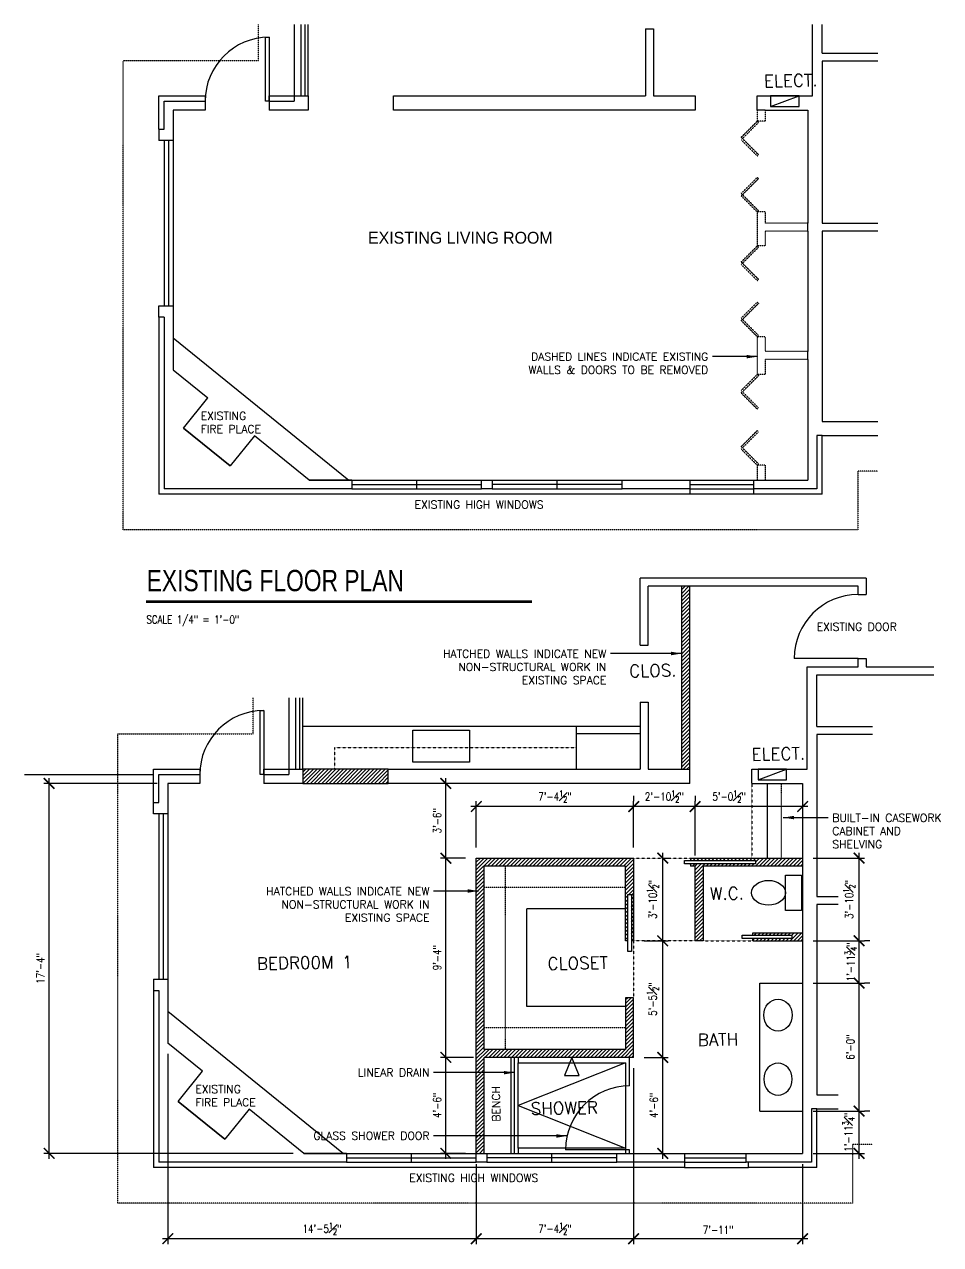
# Model space of a CAD drawing. Header units: inches. Extents: x -625442 to 34963, y -27993 to 66986.
# Drawn here: x 5668 to 6183, y -379 to 307 of the extents above; entities that cross this region are included whole.
import ezdxf
from ezdxf.enums import TextEntityAlignment as Align

# ---------------------------------------------------------------- set-up
doc = ezdxf.new("R2010")
doc.units = ezdxf.units.IN
doc.header["$LTSCALE"] = 0.5
doc.header["$MEASUREMENT"] = 0
doc.header["$PDMODE"] = 35
doc.linetypes.add('HIDDEN', pattern=[0.375, 0.25, -0.125])
doc.linetypes.add('HIDDEN2', pattern=[0.1875, 0.125, -0.0625])
for name, color, linetype in [('0-DIMS', 134, 'Continuous'), ('0-TEXT', 30, 'Continuous'), ('E-HIDDEN', 252, 'HIDDEN'), ('P-ABOVE', 201, 'HIDDEN2'), ('P-BELOW-LIGHT', 143, 'Continuous'), ('P-BELOW-MED', 145, 'Continuous'), ('P-CASEWORK', 140, 'Continuous'), ('P-DEMO', 124, 'HIDDEN'), ('P-DOOR', 51, 'Continuous'), ('P-EQUIPMENT', 64, 'Continuous'), ('P-FIXTURE', 63, 'Continuous'), ('P-HATCH', 214, 'Continuous'), ('P-PLUMBING', 63, 'Continuous'), ('P-WALL', 90, 'Continuous'), ('P-WINDOW', 213, 'Continuous')]:
    doc.layers.add(name, color=color, linetype=linetype)
doc.styles.add('1-4T', font='Zap601Rm.ttf', dxfattribs={"width": 0.8, "height": 12})
doc.styles.add('PGAL-DIM', font='archstyl.shx')
doc.styles.add('ROMANS', font='ROMANS.SHX', dxfattribs={"height": 0.2})
doc.styles.add('sapa dimtext', font='romans.shx', dxfattribs={"width": 0.8})
doc.styles.add('sapa notes', font='romans.shx', dxfattribs={"width": 0.8})
doc.styles.add('TEXT', font='romans.shx')
doc.dimstyles.new('1-4', dxfattribs={"dimscale": 48, "dimtxt": 0.09375, "dimasz": 0.125, "dimexe": 0.0625, "dimexo": 0.125, "dimgap": 0.046875, "dimtad": 1, "dimdec": 4, "dimrnd": 0.0625, "dimzin": 3, "dimdsep": 46, "dimlunit": 4, "dimtxsty": 'sapa dimtext', "dimblk": 'ARCHTICK', "dimcen": 0, "dimdle": 0.0625, "dimclrd": 256, "dimclre": 9, "dimclrt": 256, "dimadec": 3, "dimazin": 2, "dimtfac": 0.75, "dimtdec": 4, "dimtmove": 2, "dimatfit": 2, "dimldrblk": 'arrow', "dimfxl": 1, "dimfrac": 1, "dimtolj": 1, "dimtzin": 0, "dimlwd": -1, "dimlwe": -1, "dimarcsym": 0})
doc.dimstyles.new('LEADER48', dxfattribs={"dimscale": 48, "dimtxt": 0.09375, "dimasz": 0.125, "dimexe": 0.09375, "dimexo": 0.125, "dimgap": 0.039062, "dimtad": 1, "dimdec": 4, "dimzin": 3, "dimdsep": 46, "dimlunit": 4, "dimtxsty": 'PGAL-DIM', "dimcen": 0.09375, "dimadec": 0, "dimazin": 0, "dimtfac": 1, "dimtdec": 5, "dimtix": 1, "dimtofl": 0, "dimtmove": 2, "dimatfit": 3, "dimfxl": 1, "dimtolj": 1, "dimtzin": 3, "dimarcsym": 0})

# ---------------------------------------------------------------- blocks, each defined once
blk = doc.blocks.new('_ARCHTICK')
at = {"color": 0, "linetype": 'ByBlock', "const_width": 0.15}
blk.add_lwpolyline([(-0.5, -0.5), (0.5, 0.5)], dxfattribs=at)
blk = doc.blocks.new('*D687')
at = {"layer": '0-DIMS', "color": 9, "transparency": 16777216}
for p, q in [((5748.47, -271.48), (5748.47, -378.46)), ((5921.97, -333.48), (5921.97, -378.46))]:
    blk.add_line(p, q, dxfattribs=at)
at = {"layer": '0-DIMS', "transparency": 16777216}
blk.add_line((5924.97, -375.46), (5745.47, -375.46), dxfattribs=at)
at = {"layer": 'DEFPOINTS', "color": 0, "transparency": 16777216}
for p in [(5748.47, -265.48), (5921.97, -327.48), (5748.47, -375.46)]:
    blk.add_point(p, dxfattribs=at)
at = {"layer": '0-DIMS', "transparency": 16777216, "xscale": 6, "yscale": 6, "zscale": 6, "rotation": 180}
blk.add_blockref('_ARCHTICK', (5748.47, -375.46), dxfattribs=at)
at = {"layer": '0-DIMS', "transparency": 16777216, "xscale": 6, "yscale": 6, "zscale": 6}
blk.add_blockref('_ARCHTICK', (5921.97, -375.46), dxfattribs=at)
at = {"layer": '0-DIMS', "transparency": 16777216, "insert": (5835.22, -369.83), "char_height": 4.5, "attachment_point": 5, "style": 'sapa dimtext'}
blk.add_mtext('\\A1;14\'-5{\\H0.75x;\\S1#2;}"', dxfattribs=at)
blk = doc.blocks.new('arrow')
blk.add_solid([(-1.25, 0.21), (0, 0), (-1.25, -0.21)])
blk = doc.blocks.new('*D688')
at = {"layer": '0-DIMS', "color": 9, "transparency": 16777216}
for p, q in [((6010.47, -279.48), (6010.47, -378.46)), ((5921.97, -333.48), (5921.97, -378.46))]:
    blk.add_line(p, q, dxfattribs=at)
at = {"layer": '0-DIMS', "transparency": 16777216}
blk.add_line((6013.47, -375.46), (5918.97, -375.46), dxfattribs=at)
at = {"layer": 'DEFPOINTS', "color": 0, "transparency": 16777216}
for p in [(6010.47, -273.48), (5921.97, -327.48), (5921.97, -375.46)]:
    blk.add_point(p, dxfattribs=at)
at = {"layer": '0-DIMS', "transparency": 16777216, "xscale": 6, "yscale": 6, "zscale": 6, "rotation": 180}
blk.add_blockref('_ARCHTICK', (5921.97, -375.46), dxfattribs=at)
at = {"layer": '0-DIMS', "transparency": 16777216, "xscale": 6, "yscale": 6, "zscale": 6}
blk.add_blockref('_ARCHTICK', (6010.47, -375.46), dxfattribs=at)
at = {"layer": '0-DIMS', "transparency": 16777216, "insert": (5966.22, -369.83), "char_height": 4.5, "attachment_point": 5, "style": 'sapa dimtext'}
blk.add_mtext('\\A1;7\'-4{\\H0.75x;\\S1#2;}"', dxfattribs=at)
blk = doc.blocks.new('*D689')
at = {"layer": '0-DIMS', "color": 9, "transparency": 16777216}
for p, q in [((6010.47, -279.48), (6010.47, -378.46)), ((6105.47, -333.48), (6105.47, -378.46))]:
    blk.add_line(p, q, dxfattribs=at)
at = {"layer": '0-DIMS', "transparency": 16777216}
blk.add_line((6108.47, -375.46), (6007.47, -375.46), dxfattribs=at)
at = {"layer": 'DEFPOINTS', "color": 0, "transparency": 16777216}
for p in [(6010.47, -273.48), (6105.47, -327.48), (6010.47, -375.46)]:
    blk.add_point(p, dxfattribs=at)
at = {"layer": '0-DIMS', "transparency": 16777216, "xscale": 6, "yscale": 6, "zscale": 6, "rotation": 180}
blk.add_blockref('_ARCHTICK', (6010.47, -375.46), dxfattribs=at)
at = {"layer": '0-DIMS', "transparency": 16777216, "xscale": 6, "yscale": 6, "zscale": 6}
blk.add_blockref('_ARCHTICK', (6105.47, -375.46), dxfattribs=at)
at = {"layer": '0-DIMS', "transparency": 16777216, "insert": (6057.97, -370.53), "char_height": 4.5, "attachment_point": 5, "style": 'sapa dimtext'}
blk.add_mtext('\\A1;7\'-11"', dxfattribs=at)
blk = doc.blocks.new('*D690')
at = {"layer": '0-DIMS', "transparency": 16777216}
blk.add_line((5904.86, -164.48), (5904.86, -116.48), dxfattribs=at)
at = {"layer": '0-DIMS', "color": 9, "transparency": 16777216}
for p, q in [((5915.97, -119.48), (5901.86, -119.48)), ((5915.97, -161.48), (5901.86, -161.48))]:
    blk.add_line(p, q, dxfattribs=at)
at = {"layer": 'DEFPOINTS', "color": 0, "transparency": 16777216}
for p in [(5904.86, -119.48), (5921.97, -119.48), (5921.97, -161.48)]:
    blk.add_point(p, dxfattribs=at)
at = {"layer": '0-DIMS', "transparency": 16777216, "xscale": 6, "yscale": 6, "zscale": 6}
for p, rotation in [((5904.86, -119.48), 90), ((5904.86, -161.48), 270)]:
    blk.add_blockref('_ARCHTICK', p, dxfattribs=dict(at, rotation=rotation))
at = {"layer": '0-DIMS', "transparency": 16777216, "insert": (5899.94, -140.48), "char_height": 4.5, "attachment_point": 5, "rotation": 90, "style": 'sapa dimtext'}
blk.add_mtext('\\A1;3\'-6"', dxfattribs=at)
blk = doc.blocks.new('*D691')
at = {"layer": '0-DIMS', "color": 9, "transparency": 16777216}
for p, q in [((5915.97, -161.48), (5901.86, -161.48)), ((5920.47, -273.48), (5901.86, -273.48))]:
    blk.add_line(p, q, dxfattribs=at)
at = {"layer": '0-DIMS', "transparency": 16777216}
blk.add_line((5904.86, -276.48), (5904.86, -158.48), dxfattribs=at)
at = {"layer": 'DEFPOINTS', "color": 0, "transparency": 16777216}
for p in [(5904.86, -161.48), (5921.97, -161.48), (5926.47, -273.48)]:
    blk.add_point(p, dxfattribs=at)
at = {"layer": '0-DIMS', "transparency": 16777216, "xscale": 6, "yscale": 6, "zscale": 6}
for p, rotation in [((5904.86, -161.48), 90), ((5904.86, -273.48), 270)]:
    blk.add_blockref('_ARCHTICK', p, dxfattribs=dict(at, rotation=rotation))
at = {"layer": '0-DIMS', "transparency": 16777216, "insert": (5899.94, -217.48), "char_height": 4.5, "attachment_point": 5, "rotation": 90, "style": 'sapa dimtext'}
blk.add_mtext('\\A1;9\'-4"', dxfattribs=at)
blk = doc.blocks.new('*D692')
at = {"layer": '0-DIMS', "color": 9, "transparency": 16777216}
for p, q in [((5920.47, -273.48), (5901.86, -273.48)), ((5915.97, -327.48), (5901.86, -327.48))]:
    blk.add_line(p, q, dxfattribs=at)
at = {"layer": '0-DIMS', "transparency": 16777216}
blk.add_line((5904.86, -330.48), (5904.86, -270.48), dxfattribs=at)
at = {"layer": 'DEFPOINTS', "color": 0, "transparency": 16777216}
for p in [(5904.86, -273.48), (5926.47, -273.48), (5921.97, -327.48)]:
    blk.add_point(p, dxfattribs=at)
at = {"layer": '0-DIMS', "transparency": 16777216, "xscale": 6, "yscale": 6, "zscale": 6}
for p, rotation in [((5904.86, -273.48), 90), ((5904.86, -327.48), 270)]:
    blk.add_blockref('_ARCHTICK', p, dxfattribs=dict(at, rotation=rotation))
at = {"layer": '0-DIMS', "transparency": 16777216, "insert": (5899.94, -300.48), "char_height": 4.5, "attachment_point": 5, "rotation": 90, "style": 'sapa dimtext'}
blk.add_mtext('\\A1;4\'-6"', dxfattribs=at)
blk = doc.blocks.new('*D693')
at = {"layer": '0-DIMS', "transparency": 16777216}
blk.add_line((6137.26, -330.48), (6137.26, -300.73), dxfattribs=at)
at = {"layer": '0-DIMS', "color": 9, "transparency": 16777216}
for p, q in [((6143.26, -303.73), (6140.26, -303.73)), ((6111.47, -327.48), (6140.26, -327.48))]:
    blk.add_line(p, q, dxfattribs=at)
at = {"layer": 'DEFPOINTS', "color": 0, "transparency": 16777216}
for p in [(6137.26, -303.73), (6137.26, -303.73), (6105.47, -327.48)]:
    blk.add_point(p, dxfattribs=at)
at = {"layer": '0-DIMS', "transparency": 16777216, "xscale": 6, "yscale": 6, "zscale": 6}
for p, rotation in [((6137.26, -303.73), 90), ((6137.26, -327.48), 270)]:
    blk.add_blockref('_ARCHTICK', p, dxfattribs=dict(at, rotation=rotation))
at = {"layer": '0-DIMS', "transparency": 16777216, "insert": (6131.21, -315.61), "char_height": 4.5, "attachment_point": 5, "rotation": 90, "style": 'sapa dimtext'}
blk.add_mtext('\\A1;1\'-11{\\H0.75x;\\S3#4;}"', dxfattribs=at)
blk = doc.blocks.new('*D694')
at = {"layer": '0-DIMS', "color": 9, "transparency": 16777216}
for p, q in [((6111.47, -231.73), (6140.26, -231.73)), ((6111.47, -303.73), (6140.26, -303.73))]:
    blk.add_line(p, q, dxfattribs=at)
at = {"layer": '0-DIMS', "transparency": 16777216}
blk.add_line((6137.26, -306.73), (6137.26, -228.73), dxfattribs=at)
at = {"layer": 'DEFPOINTS', "color": 0, "transparency": 16777216}
for p in [(6105.47, -231.73), (6137.26, -231.73), (6105.47, -303.73)]:
    blk.add_point(p, dxfattribs=at)
at = {"layer": '0-DIMS', "transparency": 16777216, "xscale": 6, "yscale": 6, "zscale": 6}
for p, rotation in [((6137.26, -231.73), 90), ((6137.26, -303.73), 270)]:
    blk.add_blockref('_ARCHTICK', p, dxfattribs=dict(at, rotation=rotation))
at = {"layer": '0-DIMS', "transparency": 16777216, "insert": (6132.33, -267.73), "char_height": 4.5, "attachment_point": 5, "rotation": 90, "style": 'sapa dimtext'}
blk.add_mtext('\\A1;6\'-0"', dxfattribs=at)
blk = doc.blocks.new('*D695')
at = {"layer": '0-DIMS', "transparency": 16777216}
blk.add_line((5681.78, -330.48), (5681.78, -116.48), dxfattribs=at)
at = {"layer": '0-DIMS', "color": 9, "transparency": 16777216}
for p, q in [((5742.47, -119.48), (5678.78, -119.48)), ((5818.97, -327.48), (5678.78, -327.48))]:
    blk.add_line(p, q, dxfattribs=at)
at = {"layer": 'DEFPOINTS', "color": 0, "transparency": 16777216}
for p in [(5681.78, -119.48), (5748.47, -119.48), (5824.97, -327.48)]:
    blk.add_point(p, dxfattribs=at)
at = {"layer": '0-DIMS', "transparency": 16777216, "xscale": 6, "yscale": 6, "zscale": 6}
for p, rotation in [((5681.78, -119.48), 90), ((5681.78, -327.48), 270)]:
    blk.add_blockref('_ARCHTICK', p, dxfattribs=dict(at, rotation=rotation))
at = {"layer": '0-DIMS', "transparency": 16777216, "insert": (5676.85, -223.48), "char_height": 4.5, "attachment_point": 5, "rotation": 90, "style": 'sapa dimtext'}
blk.add_mtext('\\A1;17\'-4"', dxfattribs=at)
blk = doc.blocks.new('*D696')
at = {"layer": '0-DIMS', "transparency": 16777216}
blk.add_line((6137.26, -234.73), (6137.26, -204.98), dxfattribs=at)
at = {"layer": '0-DIMS', "color": 9, "transparency": 16777216}
for p, q in [((6111.47, -207.98), (6140.26, -207.98)), ((6143.26, -231.73), (6140.26, -231.73))]:
    blk.add_line(p, q, dxfattribs=at)
at = {"layer": 'DEFPOINTS', "color": 0, "transparency": 16777216}
for p in [(6105.47, -207.98), (6137.26, -207.98), (6137.26, -231.73)]:
    blk.add_point(p, dxfattribs=at)
at = {"layer": '0-DIMS', "transparency": 16777216, "xscale": 6, "yscale": 6, "zscale": 6}
for p, rotation in [((6137.26, -207.98), 90), ((6137.26, -231.73), 270)]:
    blk.add_blockref('_ARCHTICK', p, dxfattribs=dict(at, rotation=rotation))
at = {"layer": '0-DIMS', "transparency": 16777216, "insert": (6132.54, -219.86), "char_height": 4.5, "attachment_point": 5, "rotation": 90, "style": 'sapa dimtext'}
blk.add_mtext('\\A1;1\'-11{\\H0.75x;\\S3#4;}"', dxfattribs=at)
blk = doc.blocks.new('*D697')
at = {"layer": '0-DIMS', "color": 9, "transparency": 16777216}
for p, q in [((6111.47, -161.48), (6140.26, -161.48)), ((6143.26, -207.98), (6140.26, -207.98))]:
    blk.add_line(p, q, dxfattribs=at)
at = {"layer": '0-DIMS', "transparency": 16777216}
blk.add_line((6137.26, -210.98), (6137.26, -158.48), dxfattribs=at)
at = {"layer": 'DEFPOINTS', "color": 0, "transparency": 16777216}
for p in [(6105.47, -161.48), (6137.26, -161.48), (6137.26, -207.98)]:
    blk.add_point(p, dxfattribs=at)
at = {"layer": '0-DIMS', "transparency": 16777216, "xscale": 6, "yscale": 6, "zscale": 6}
for p, rotation in [((6137.26, -161.48), 90), ((6137.26, -207.98), 270)]:
    blk.add_blockref('_ARCHTICK', p, dxfattribs=dict(at, rotation=rotation))
at = {"layer": '0-DIMS', "transparency": 16777216, "insert": (6131.63, -184.73), "char_height": 4.5, "attachment_point": 5, "rotation": 90, "style": 'sapa dimtext'}
blk.add_mtext('\\A1;3\'-10{\\H0.75x;\\S1#2;}"', dxfattribs=at)
blk = doc.blocks.new('*D698')
at = {"layer": '0-DIMS', "color": 9, "transparency": 16777216}
for p, q in [((5921.97, -155.48), (5921.97, -129.48)), ((6010.47, -155.48), (6010.47, -129.48))]:
    blk.add_line(p, q, dxfattribs=at)
at = {"layer": '0-DIMS', "transparency": 16777216}
blk.add_line((6013.47, -132.48), (5918.97, -132.48), dxfattribs=at)
at = {"layer": 'DEFPOINTS', "color": 0, "transparency": 16777216}
for p in [(5921.97, -132.48), (5921.97, -161.48), (6010.47, -161.48)]:
    blk.add_point(p, dxfattribs=at)
at = {"layer": '0-DIMS', "transparency": 16777216, "xscale": 6, "yscale": 6, "zscale": 6, "rotation": 180}
blk.add_blockref('_ARCHTICK', (5921.97, -132.48), dxfattribs=at)
at = {"layer": '0-DIMS', "transparency": 16777216, "xscale": 6, "yscale": 6, "zscale": 6}
blk.add_blockref('_ARCHTICK', (6010.47, -132.48), dxfattribs=at)
at = {"layer": '0-DIMS', "transparency": 16777216, "insert": (5966.22, -126.85), "char_height": 4.5, "attachment_point": 5, "style": 'sapa dimtext'}
blk.add_mtext('\\A1;7\'-4{\\H0.75x;\\S1#2;}"', dxfattribs=at)
blk = doc.blocks.new('*D700')
at = {"layer": '0-DIMS', "color": 9, "transparency": 16777216}
for p, q in [((6010.47, -126.48), (6010.47, -129.48)), ((6044.97, -159.98), (6044.97, -129.48))]:
    blk.add_line(p, q, dxfattribs=at)
at = {"layer": '0-DIMS', "transparency": 16777216}
blk.add_line((6047.97, -132.48), (6007.47, -132.48), dxfattribs=at)
at = {"layer": 'DEFPOINTS', "color": 0, "transparency": 16777216}
for p in [(6010.47, -132.48), (6010.47, -132.48), (6044.97, -165.98)]:
    blk.add_point(p, dxfattribs=at)
at = {"layer": '0-DIMS', "transparency": 16777216, "xscale": 6, "yscale": 6, "zscale": 6, "rotation": 180}
blk.add_blockref('_ARCHTICK', (6010.47, -132.48), dxfattribs=at)
at = {"layer": '0-DIMS', "transparency": 16777216, "xscale": 6, "yscale": 6, "zscale": 6}
blk.add_blockref('_ARCHTICK', (6044.97, -132.48), dxfattribs=at)
at = {"layer": '0-DIMS', "transparency": 16777216, "insert": (6027.72, -126.85), "char_height": 4.5, "attachment_point": 5, "style": 'sapa dimtext'}
blk.add_mtext('\\A1;2\'-10{\\H0.75x;\\S1#2;}"', dxfattribs=at)
blk = doc.blocks.new('*D701')
at = {"layer": '0-DIMS', "color": 9, "transparency": 16777216}
for p, q in [((6044.97, -126.48), (6044.97, -129.48)), ((6105.47, -126.48), (6105.47, -129.48))]:
    blk.add_line(p, q, dxfattribs=at)
at = {"layer": '0-DIMS', "transparency": 16777216}
blk.add_line((6108.47, -132.48), (6041.97, -132.48), dxfattribs=at)
at = {"layer": 'DEFPOINTS', "color": 0, "transparency": 16777216}
for p in [(6044.97, -132.48), (6044.97, -132.48), (6105.47, -132.48)]:
    blk.add_point(p, dxfattribs=at)
at = {"layer": '0-DIMS', "transparency": 16777216, "xscale": 6, "yscale": 6, "zscale": 6, "rotation": 180}
blk.add_blockref('_ARCHTICK', (6044.97, -132.48), dxfattribs=at)
at = {"layer": '0-DIMS', "transparency": 16777216, "xscale": 6, "yscale": 6, "zscale": 6}
blk.add_blockref('_ARCHTICK', (6105.47, -132.48), dxfattribs=at)
at = {"layer": '0-DIMS', "transparency": 16777216, "insert": (6064.14, -126.85), "char_height": 4.5, "attachment_point": 5, "style": 'sapa dimtext'}
blk.add_mtext('\\A1;5\'-0{\\H0.75x;\\S1#2;}"', dxfattribs=at)
blk = doc.blocks.new('*D702')
at = {"layer": '0-DIMS', "color": 9, "transparency": 16777216}
for p, q in [((6016.47, -273.48), (6029.8, -273.48)), ((6025.97, -327.48), (6029.8, -327.48))]:
    blk.add_line(p, q, dxfattribs=at)
at = {"layer": '0-DIMS', "transparency": 16777216}
blk.add_line((6026.8, -330.48), (6026.8, -270.48), dxfattribs=at)
at = {"layer": 'DEFPOINTS', "color": 0, "transparency": 16777216}
for p in [(6010.47, -273.48), (6026.8, -273.48), (6019.97, -327.48)]:
    blk.add_point(p, dxfattribs=at)
at = {"layer": '0-DIMS', "transparency": 16777216, "xscale": 6, "yscale": 6, "zscale": 6}
for p, rotation in [((6026.8, -273.48), 90), ((6026.8, -327.48), 270)]:
    blk.add_blockref('_ARCHTICK', p, dxfattribs=dict(at, rotation=rotation))
at = {"layer": '0-DIMS', "transparency": 16777216, "insert": (6021.87, -300.48), "char_height": 4.5, "attachment_point": 5, "rotation": 90, "style": 'sapa dimtext'}
blk.add_mtext('\\A1;4\'-6"', dxfattribs=at)
blk = doc.blocks.new('*D703')
at = {"layer": '0-DIMS', "transparency": 16777216}
blk.add_line((6026.8, -276.48), (6026.8, -204.98), dxfattribs=at)
at = {"layer": '0-DIMS', "color": 9, "transparency": 16777216}
for p, q in [((6016.47, -207.98), (6029.8, -207.98)), ((6025.97, -273.48), (6029.8, -273.48))]:
    blk.add_line(p, q, dxfattribs=at)
at = {"layer": 'DEFPOINTS', "color": 0, "transparency": 16777216}
for p in [(6010.47, -207.98), (6026.8, -207.98), (6019.97, -273.48)]:
    blk.add_point(p, dxfattribs=at)
at = {"layer": '0-DIMS', "transparency": 16777216, "xscale": 6, "yscale": 6, "zscale": 6}
for p, rotation in [((6026.8, -207.98), 90), ((6026.8, -273.48), 270)]:
    blk.add_blockref('_ARCHTICK', p, dxfattribs=dict(at, rotation=rotation))
at = {"layer": '0-DIMS', "transparency": 16777216, "insert": (6021.18, -240.73), "char_height": 4.5, "attachment_point": 5, "rotation": 90, "style": 'sapa dimtext'}
blk.add_mtext('\\A1;5\'-5{\\H0.75x;\\S1#2;}"', dxfattribs=at)
blk = doc.blocks.new('*D704')
at = {"layer": '0-DIMS', "transparency": 16777216}
blk.add_line((6026.8, -210.98), (6026.8, -158.48), dxfattribs=at)
at = {"layer": '0-DIMS', "color": 9, "transparency": 16777216}
for p, q in [((6027.29, -161.48), (6029.8, -161.48)), ((6025.97, -207.98), (6029.8, -207.98))]:
    blk.add_line(p, q, dxfattribs=at)
at = {"layer": 'DEFPOINTS', "color": 0, "transparency": 16777216}
for p in [(6021.29, -161.48), (6026.8, -161.48), (6019.97, -207.98)]:
    blk.add_point(p, dxfattribs=at)
at = {"layer": '0-DIMS', "transparency": 16777216, "xscale": 6, "yscale": 6, "zscale": 6}
for p, rotation in [((6026.8, -161.48), 90), ((6026.8, -207.98), 270)]:
    blk.add_blockref('_ARCHTICK', p, dxfattribs=dict(at, rotation=rotation))
at = {"layer": '0-DIMS', "transparency": 16777216, "insert": (6021.18, -184.73), "char_height": 4.5, "attachment_point": 5, "rotation": 90, "style": 'sapa dimtext'}
blk.add_mtext('\\A1;3\'-10{\\H0.75x;\\S1#2;}"', dxfattribs=at)

msp = doc.modelspace()

# ---------------------------------------------------------------- hatches: boundary and pattern name
at = {"layer": 'P-HATCH'}
h = msp.add_hatch(dxfattribs=at)
h.set_pattern_fill('ANSI31', color=256, scale=12)
h.set_pattern_definition([(45, (0, -19.1388), (-1.06066017, 1.06066017), [])])
h.paths.add_polyline_path([(6041.96983, -8.48347), (6037.46983, -8.48347), (6037.46983, -111.48347), (6041.96983, -111.48347)])
h = msp.add_hatch(dxfattribs=at)
h.set_pattern_fill('ANSI31', color=256, scale=12)
h.paths.add_polyline_path([(5872.46983, -111.48347), (5824.46983, -111.48347), (5824.46983, -119.48347), (5872.46983, -119.48347)])
h = msp.add_hatch(dxfattribs=at)
h.set_pattern_fill('ANSI31', color=256, scale=12)
h.set_pattern_definition([(45, (-2750.9512, 1837.7385), (-1.06066017, 1.06066017), [])])
h.paths.add_polyline_path([(5921.96983, -327.48347), (5926.46983, -327.48347), (5926.46983, -273.48347), (6010.46983, -273.48347), (6010.46983, -239.98347), (6007.21983, -239.98347), (6005.96983, -239.98347), (6005.96983, -268.98347), (5926.46983, -268.98347), (5926.46983, -165.98347), (6005.96983, -165.98347), (6005.96983, -207.98347), (6007.21983, -207.98347), (6007.21983, -181.98347), (6009.21983, -181.98347), (6009.21983, -207.98347), (6010.46983, -207.98347), (6010.46983, -161.48347), (5921.96983, -161.48347)])
h.paths.add_polyline_path([(6105.46983, -165.98347), (6105.46983, -161.48347), (6042.46983, -161.48347), (6042.46983, -162.73347), (6079.01752, -162.73347), (6079.01752, -164.73347), (6044.96983, -164.73347), (6044.96983, -207.98347), (6049.46983, -207.98347), (6049.46983, -165.98347)])
h.paths.add_polyline_path([(6105.46983, -207.98347), (6105.46983, -203.48347), (6077.46983, -203.48347), (6077.46983, -204.73347), (6099.46983, -204.73347), (6099.46983, -206.73347), (6077.46983, -206.73347), (6077.46983, -207.98347)], flags=17)
h = msp.add_hatch(dxfattribs=at)
h.set_pattern_fill('ANSI31', color=256, scale=12)
h.set_pattern_definition([(45, (-99.2038, 165.5048), (-1.06066017, 1.06066017), [])])
h.paths.add_polyline_path([(6044.96983, -164.73347), (6042.46983, -164.73347), (6042.46983, -165.98347), (6044.96983, -165.98347)])

# ---------------------------------------------------------------- linework, layer by layer
at = {"layer": '0-TEXT', "const_width": 1.4985}
msp.add_lwpolyline([(5736.18145, -17.22812), (5953.2098, -17.22812)], dxfattribs=at)
at = {"layer": 'E-HIDDEN'}
for p, q in [((6093.46983, -119.48347), (6093.46983, -161.48347)), ((5938.46983, -268.98347), (5938.46983, -165.98347)), ((6005.96983, -177.98347), (5926.46983, -177.98347)), ((6005.96983, -256.98347), (5926.46983, -256.98347))]:
    msp.add_line(p, q, dxfattribs=at)
for points in [[(6147.86738, 56.10935), (6136.46983, 56.10935), (6136.46983, 23.10935), (5723.46983, 23.10935), (5723.46983, 287.10935), (5799.46983, 287.10935), (5799.46983, 307.33295)], [(6144.86738, -322.48347), (6133.46983, -322.48347), (6133.46983, -355.48347), (5720.46983, -355.48347), (5720.46983, -91.48347), (5796.46983, -91.48347), (5796.46983, -71.25987)]]:
    msp.add_lwpolyline(points, dxfattribs=at)
at = {"layer": 'P-ABOVE'}
for p, q in [((6076.96983, -119.48347), (6076.96983, -161.48347)), ((6010.46983, -161.48347), (6042.46983, -161.48347)), ((6044.96983, -207.98347), (6010.46983, -207.98347)), ((6010.46983, -207.98347), (6010.46983, -239.98347)), ((6049.46983, -207.98347), (6077.46983, -207.98347))]:
    msp.add_line(p, q, dxfattribs=at)
msp.add_lwpolyline([(5978.21983, -99.48347), (5842.21983, -99.48347), (5842.21983, -111.48347)], dxfattribs=at)
at = {"layer": 'P-BELOW-LIGHT'}
for p, q in [((6084.46983, 259.10935), (6079.96983, 259.10935)), ((6108.46983, 191.10935), (6108.46983, 195.60935)), ((6108.46983, 118.85935), (6108.46983, 123.35935)), ((6079.96983, 51.10935), (6084.46983, 51.10935)), ((5816.46983, -71.25987), (5816.46983, -111.48347)), ((5820.46983, -111.48347), (5820.46983, -71.25987)), ((5824.46983, -111.48347), (5824.46983, -71.25987)), ((5740.46983, -111.48347), (5766.46983, -111.48347)), ((5740.46983, -130.11951), (5740.46983, -111.48347)), ((5802.46983, -111.48347), (5816.46983, -111.48347)), ((5743.46983, -136.48347), (5743.46983, -229.48347)), ((5748.46983, -136.48347), (5748.46983, -229.48347)), ((5740.46983, -235.84743), (5740.46983, -335.48347)), ((6113.46983, -335.48347), (6113.46983, -302.48347)), ((5848.96983, -327.48347), (5921.96983, -327.48347)), ((5927.96983, -327.48347), (6000.96983, -327.48347)), ((6038.96983, -327.48347), (6073.73325, -327.48347)), ((6038.96983, -335.48347), (5740.46983, -335.48347)), ((5848.96983, -332.48347), (5921.96983, -332.48347)), ((5927.96983, -332.48347), (6000.96983, -332.48347)), ((6038.96983, -332.48347), (6073.73325, -332.48347)), ((6038.96983, -335.48347), (6074.96983, -335.48347)), ((6113.46983, -335.48347), (6074.96983, -335.48347))]:
    msp.add_line(p, q, dxfattribs=at)
at = {"layer": 'P-BELOW-MED'}
for p, q in [((5819.46983, 307.33295), (5819.46983, 267.10935)), ((5823.46983, 267.10935), (5823.46983, 307.33295)), ((5827.46983, 267.10935), (5827.46983, 307.33295)), ((5743.46983, 267.10935), (5769.46983, 267.10935)), ((5743.46983, 248.47331), (5743.46983, 267.10935)), ((5769.46983, 267.10935), (5769.46983, 264.10935)), ((5805.46983, 264.10935), (5805.46983, 267.10935)), ((5805.46983, 267.10935), (5819.46983, 267.10935)), ((5746.46983, 242.10935), (5746.46983, 149.10935)), ((5751.46983, 242.10935), (5751.46983, 149.10935)), ((5743.46983, 142.74539), (5743.46983, 43.10935)), ((5751.46983, 131.12992), (5850.20488, 51.10935)), ((6116.46983, 43.10935), (6116.46983, 76.10935)), ((5851.96983, 51.10935), (5924.96983, 51.10935)), ((5930.96983, 51.10935), (6003.96983, 51.10935)), ((6041.96983, 51.10935), (6077.96983, 51.10935)), ((6077.96983, 43.10935), (5743.46983, 43.10935)), ((5851.96983, 46.10935), (5924.96983, 46.10935)), ((5930.96983, 46.10935), (6003.96983, 46.10935)), ((6041.96983, 46.10935), (6041.96983, 43.10935)), ((6041.96983, 46.10935), (6077.96983, 46.10935)), ((6077.96983, 43.10935), (6077.96983, 46.10935)), ((6116.46983, 43.10935), (6077.96983, 43.10935)), ((5766.46983, -111.48347), (5766.46983, -114.48347)), ((5802.46983, -114.48347), (5802.46983, -111.48347)), ((5748.46983, -247.4629), (5847.20488, -327.48347)), ((5943.46983, -327.48347), (5943.46983, -273.48347)), ((5945.46983, -273.48347), (5945.46983, -276.48347)), ((6005.96983, -276.48347), (5945.46983, -300.48347)), ((6005.96983, -276.48347), (6005.96983, -327.48347)), ((5945.46983, -300.48347), (6005.96983, -324.48347)), ((5945.46983, -324.48347), (5945.46983, -327.48347)), ((6038.96983, -332.48347), (6038.96983, -335.48347)), ((6074.96983, -335.48347), (6074.96983, -332.48347))]:
    msp.add_line(p, q, dxfattribs=at)
msp.add_lwpolyline([(5667.84058, -114.48347), (5740.46983, -114.48347)], dxfattribs=at)
msp.add_lwpolyline([(5945.46983, -276.48347), (6005.96983, -276.48347), (6005.96983, -324.48347), (5945.46983, -324.48347)], close=True, dxfattribs=at)
at = {"layer": 'P-CASEWORK'}
for p, q in [((6087.47788, 261.10935), (6103.47788, 267.10935)), ((6014.21983, -87.48347), (5824.46983, -87.48347)), ((6080.47788, -117.48347), (6096.47788, -111.48347)), ((6085.46983, -119.48347), (6085.46983, -161.48347)), ((5950.46983, -244.98347), (5950.46983, -189.98347)), ((6005.96983, -189.98347), (5950.46983, -189.98347)), ((6081.46983, -303.73347), (6081.46983, -231.73347)), ((6081.46983, -231.73347), (6105.46983, -231.73347)), ((6005.96983, -244.98347), (5950.46983, -244.98347)), ((5941.46983, -273.48347), (5941.46983, -327.48347)), ((6081.46983, -303.73347), (6105.46983, -303.73347))]:
    msp.add_line(p, q, dxfattribs=at)
at = {"layer": 'P-DEMO'}
for p, q in [((6079.96983, 259.10935), (6079.96983, 252.85935)), ((6084.46983, 259.10935), (6084.46983, 252.85935)), ((6070.95421, 243.84374), (6079.96983, 252.85935)), ((6071.66132, 243.13663), (6080.67693, 252.15224)), ((6084.46983, 252.85935), (6079.96983, 252.85935)), ((6079.96983, 252.85935), (6080.67693, 252.15224)), ((6070.95421, 243.84374), (6071.66132, 243.13663)), ((6070.95421, 242.42952), (6071.66132, 243.13663)), ((6070.95421, 242.42952), (6079.96983, 233.41391)), ((6071.66132, 243.13663), (6080.67693, 234.12102)), ((6079.96983, 233.41391), (6080.67693, 234.12102)), ((6070.95421, 212.28917), (6079.96983, 221.30479)), ((6071.66132, 211.58207), (6080.67693, 220.59768)), ((6079.96983, 221.30479), (6080.67693, 220.59768)), ((6070.95421, 212.28917), (6071.66132, 211.58207)), ((6070.95421, 210.87496), (6071.66132, 211.58207)), ((6070.95421, 210.87496), (6079.96983, 201.85935)), ((6071.66132, 211.58207), (6080.67693, 202.56646)), ((6079.96983, 201.85935), (6080.67693, 202.56646)), ((6084.46983, 201.85935), (6079.96983, 201.85935)), ((6079.96983, 201.85935), (6079.96983, 182.73435)), ((6084.46983, 201.85935), (6084.46983, 195.60935)), ((6108.46983, 195.60935), (6084.46983, 195.60935)), ((6084.46983, 191.10935), (6084.46983, 182.73435)), ((6108.46983, 191.10935), (6084.46983, 191.10935)), ((6070.95421, 173.71874), (6079.96983, 182.73435)), ((6071.66132, 173.01163), (6080.67693, 182.02724)), ((6084.46983, 182.73435), (6079.96983, 182.73435)), ((6079.96983, 182.73435), (6080.67693, 182.02724)), ((6070.95421, 173.71874), (6071.66132, 173.01163)), ((6070.95421, 172.30452), (6071.66132, 173.01163)), ((6070.95421, 172.30452), (6079.96983, 163.28891)), ((6071.66132, 173.01163), (6080.67693, 163.99602)), ((6079.96983, 163.28891), (6080.67693, 163.99602)), ((6070.95421, 142.16417), (6079.96983, 151.17979)), ((6079.96983, 151.17979), (6080.67693, 150.47268)), ((6071.66132, 141.45707), (6080.67693, 150.47268)), ((6070.95421, 142.16417), (6071.66132, 141.45707)), ((6070.95421, 140.74996), (6071.66132, 141.45707)), ((6070.95421, 140.74996), (6079.96983, 131.73435)), ((6071.66132, 141.45707), (6080.67693, 132.44146)), ((6079.96983, 131.73435), (6080.67693, 132.44146)), ((6084.46983, 131.73435), (6079.96983, 131.73435)), ((6079.96983, 131.73435), (6079.96983, 110.48435)), ((6084.46983, 131.73435), (6084.46983, 123.35935)), ((6108.46983, 123.35935), (6084.46983, 123.35935)), ((6084.46983, 118.85935), (6084.46983, 110.48435)), ((6108.46983, 118.85935), (6084.46983, 118.85935)), ((6070.95421, 101.46874), (6079.96983, 110.48435)), ((6084.46983, 110.48435), (6079.96983, 110.48435)), ((6079.96983, 110.48435), (6080.67693, 109.77724)), ((6071.66132, 100.76163), (6080.67693, 109.77724)), ((6070.95421, 101.46874), (6071.66132, 100.76163)), ((6070.95421, 100.05452), (6071.66132, 100.76163)), ((6070.95421, 100.05452), (6079.96983, 91.03891)), ((6071.66132, 100.76163), (6080.67693, 91.74602)), ((6079.96983, 91.03891), (6080.67693, 91.74602)), ((6070.95421, 69.91417), (6079.96983, 78.92979)), ((6071.66132, 69.20707), (6080.67693, 78.22268)), ((6079.96983, 78.92979), (6080.67693, 78.22268)), ((6070.95421, 69.91417), (6071.66132, 69.20707)), ((6070.95421, 68.49996), (6071.66132, 69.20707)), ((6071.66132, 69.20707), (6080.67693, 60.19146)), ((6070.95421, 68.49996), (6079.96983, 59.48435)), ((6079.96983, 59.48435), (6080.67693, 60.19146)), ((6084.46983, 59.48435), (6079.96983, 59.48435)), ((6079.96983, 59.48435), (6079.96983, 51.10935)), ((6084.46983, 59.48435), (6084.46983, 51.10935))]:
    msp.add_line(p, q, dxfattribs=at)
at = {"layer": 'P-DOOR'}
for p, q in [((6136.71983, -49.23347), (6100.71983, -49.23347)), ((6008.21983, -289.48347), (6008.21983, -273.48347)), ((6008.21983, -325.48347), (5972.21983, -325.48347)), ((6008.21983, -327.48347), (6008.21983, -325.48347))]:
    msp.add_line(p, q, dxfattribs=at)
for points in [[(5805.46983, 300.10935), (5805.46983, 264.10935), (5803.46983, 264.10935), (5803.46983, 300.10935)], [(5802.46983, -78.48347), (5802.46983, -114.48347), (5800.46983, -114.48347), (5800.46983, -78.48347)], [(6079.01752, -162.73347), (6079.01752, -164.73347), (6039.01752, -164.73347), (6039.01752, -162.73347)], [(6007.21983, -181.98347), (6009.21983, -181.98347), (6009.21983, -213.98347), (6007.21983, -213.98347)], [(6099.46983, -204.73347), (6099.46983, -206.73347), (6071.46983, -206.73347), (6071.46983, -204.73347)]]:
    msp.add_lwpolyline(points, close=True, dxfattribs=at)
for centre in [(5805.46983, 264.10935), (6136.71983, -49.23347), (5802.46983, -114.48347), (6008.21983, -325.48347)]:
    msp.add_arc(centre, 36, 90, 180, dxfattribs=at)
at = {"layer": 'P-EQUIPMENT'}
for p, q in [((5978.21983, -87.48347), (5978.21983, -111.48347)), ((5886.21983, -107.48347), (5886.21983, -89.48347)), ((5886.21983, -89.48347), (5918.21983, -89.48347)), ((5918.21983, -89.48347), (5918.21983, -107.48347)), ((6014.21983, -91.48347), (5978.21983, -91.48347)), ((5918.21983, -107.48347), (5886.21983, -107.48347))]:
    msp.add_line(p, q, dxfattribs=at)
at = {"layer": 'P-FIXTURE'}
msp.add_lwpolyline([(5975.71983, -273.48347), (5971.66276, -283.71066), (5979.77689, -283.71066)], close=True, dxfattribs=at)
msp.add_ellipse((6091.65213, -249.73347), major_axis=(0, -9), ratio=0.888888889, dxfattribs=at)
at = {"layer": 'P-FIXTURE', "extrusion": (0, 0, -1)}
msp.add_ellipse((6091.65213, -285.73347), major_axis=(0, 9), ratio=0.888888889, dxfattribs=at)
at = {"layer": 'P-HATCH'}
for p, q in [((5824.46983, -111.48347), (5824.46983, -119.48347)), ((5872.46983, -119.48347), (5872.46983, -111.48347))]:
    msp.add_line(p, q, dxfattribs=at)
at = {"layer": 'P-PLUMBING'}
for points in [[(6087.47788, 261.10935), (6103.47788, 261.10935), (6103.47788, 267.10935), (6087.47788, 267.10935)], [(6080.47788, -117.48347), (6096.47788, -117.48347), (6096.47788, -111.48347), (6080.47788, -111.48347)], [(6095.90708, -191.00448), (6095.90708, -170.96245), (6104.79733, -170.96245), (6104.79733, -191.00448)]]:
    msp.add_lwpolyline(points, close=True, dxfattribs=at)
msp.add_ellipse((6086.29325, -180.96245), major_axis=(9.54818, 0), ratio=0.732343327, dxfattribs=at)
at = {"layer": 'P-WALL'}
for p, q in [((6017.21983, 304.85935), (6017.21983, 267.10935)), ((6017.21983, 304.85935), (6021.71983, 304.85935)), ((6021.71983, 304.85935), (6021.71983, 267.10935)), ((6110.98594, 267.10935), (6110.98594, 307.33295)), ((6116.46983, 291.10935), (6116.46983, 307.33295)), ((6116.46983, 291.10935), (6147.86738, 291.10935)), ((6147.86738, 286.60935), (6116.46983, 286.60935)), ((6116.46983, 286.60935), (6116.46983, 195.60935)), ((5746.46983, 264.10935), (5769.46983, 264.10935)), ((5746.46983, 248.47331), (5746.46983, 264.10935)), ((5769.46983, 264.10935), (5769.46983, 259.10935)), ((5805.46983, 264.10935), (5819.46983, 264.10935)), ((5805.46983, 264.10935), (5805.46983, 259.10935)), ((5819.46983, 267.10935), (5827.46983, 267.10935)), ((5819.46983, 267.10935), (5819.46983, 264.10935)), ((5827.46983, 267.10935), (5827.46983, 259.10935)), ((5875.46983, 267.10935), (6017.21983, 267.10935)), ((5875.46983, 259.10935), (5875.46983, 267.10935)), ((6021.71983, 267.10935), (6044.96983, 267.10935)), ((6044.96983, 267.10935), (6044.96983, 259.10935)), ((6079.96983, 259.10935), (6079.96983, 267.10935)), ((6079.96983, 267.10935), (6110.98594, 267.10935)), ((5769.46983, 259.10935), (5751.46983, 259.10935)), ((5751.46983, 259.10935), (5751.46983, 242.10935)), ((5827.46983, 259.10935), (5805.46983, 259.10935)), ((6044.96983, 259.10935), (5875.46983, 259.10935)), ((6084.46983, 259.10935), (6108.46983, 259.10935)), ((6108.46983, 259.10935), (6108.46983, 195.60935)), ((5743.46983, 248.47331), (5746.46983, 248.47331)), ((5743.46983, 248.47331), (5743.46983, 242.10935)), ((5751.46983, 242.10935), (5743.46983, 242.10935)), ((6116.46983, 195.60935), (6147.86738, 195.60935)), ((6108.46983, 191.10935), (6108.46983, 123.35935)), ((6147.86738, 191.10935), (6116.46983, 191.10935)), ((6116.46983, 191.10935), (6116.46983, 84.10935)), ((5743.46983, 142.74539), (5743.46983, 149.10935)), ((5746.46983, 142.74539), (5743.46983, 142.74539)), ((5746.46983, 142.74539), (5746.46983, 46.10935)), ((6108.46983, 118.85935), (6108.46983, 51.10935)), ((6116.46983, 84.10935), (6147.86738, 84.10935)), ((5757.24464, 80.36375), (5783.46983, 59.10935)), ((5827.96983, 51.10935), (5797.19823, 76.04842)), ((6116.46983, 76.10935), (6113.46983, 76.10935)), ((6113.46983, 76.10935), (6113.46983, 46.10935)), ((6116.46983, 76.10935), (6147.86738, 76.10935)), ((5827.96983, 51.10935), (5851.96983, 51.10935)), ((5851.96983, 51.10935), (5827.96983, 51.10935)), ((5851.96983, 51.10935), (5851.96983, 46.10935)), ((5924.96983, 46.10935), (5924.96983, 51.10935)), ((5924.96983, 51.10935), (5930.96983, 51.10935)), ((5930.96983, 51.10935), (5930.96983, 46.10935)), ((6003.96983, 46.10935), (6003.96983, 51.10935)), ((6003.96983, 51.10935), (6041.96983, 51.10935)), ((6041.96983, 51.10935), (6041.96983, 46.10935)), ((6077.96983, 51.10935), (6079.96983, 51.10935)), ((6077.96983, 46.10935), (6077.96983, 51.10935)), ((6084.46983, 51.10935), (6108.46983, 51.10935)), ((5851.96983, 46.10935), (5746.46983, 46.10935)), ((5930.96983, 46.10935), (5924.96983, 46.10935)), ((6041.96983, 46.10935), (6003.96983, 46.10935)), ((6113.46983, 46.10935), (6077.96983, 46.10935)), ((6141.21983, -3.98347), (6014.21983, -3.98347)), ((6014.21983, -41.73347), (6014.21983, -3.98347)), ((6141.21983, -3.98347), (6141.21983, -13.23347)), ((6136.71983, -8.48347), (6018.71983, -8.48347)), ((6018.71983, -41.73347), (6018.71983, -8.48347)), ((6037.46983, -111.48347), (6037.46983, -8.48347)), ((6041.96983, -111.48347), (6041.96983, -8.48347)), ((6136.71983, -13.23347), (6136.71983, -8.48347)), ((6136.71983, -13.23347), (6141.21983, -13.23347)), ((6014.21983, -41.73347), (6018.71983, -41.73347)), ((6107.98594, -111.48347), (6107.98594, -53.98347)), ((6107.98594, -53.98347), (6136.71983, -53.98347)), ((6136.71983, -53.98347), (6136.71983, -49.23347)), ((6136.71983, -49.23347), (6141.21983, -49.23347)), ((6141.21983, -49.23347), (6141.21983, -53.98347)), ((6141.21983, -53.98347), (6179.27564, -53.98347)), ((6113.46983, -87.48347), (6113.46983, -58.48347)), ((6113.46983, -58.48347), (6179.27564, -58.48347)), ((6014.21983, -73.73347), (6014.21983, -111.48347)), ((6014.21983, -73.73347), (6018.71983, -73.73347)), ((6014.21983, -73.73347), (6018.71983, -73.73347)), ((6018.71983, -73.73347), (6018.71983, -111.48347)), ((6113.46983, -87.48347), (6144.86738, -87.48347)), ((6144.86738, -91.98347), (6113.46983, -91.98347)), ((6113.46983, -91.98347), (6113.46983, -182.98347)), ((5743.46983, -114.48347), (5766.46983, -114.48347)), ((5743.46983, -130.11951), (5743.46983, -114.48347)), ((5766.46983, -114.48347), (5766.46983, -119.48347)), ((5802.46983, -114.48347), (5816.46983, -114.48347)), ((5802.46983, -114.48347), (5802.46983, -119.48347)), ((5816.46983, -111.48347), (5824.46983, -111.48347)), ((5816.46983, -111.48347), (5816.46983, -114.48347)), ((5872.46983, -111.48347), (5824.46983, -111.48347)), ((5872.46983, -111.48347), (6014.21983, -111.48347)), ((6018.71983, -111.48347), (6041.96983, -111.48347)), ((6041.96983, -119.48347), (6041.96983, -111.48347)), ((6076.96983, -119.48347), (6076.96983, -111.48347)), ((6076.96983, -111.48347), (6107.98594, -111.48347)), ((6105.46983, -111.48347), (6107.98594, -111.48347)), ((5766.46983, -119.48347), (5748.46983, -119.48347)), ((5748.46983, -119.48347), (5748.46983, -136.48347)), ((5824.46983, -119.48347), (5802.46983, -119.48347)), ((5824.46983, -119.48347), (5872.46983, -119.48347)), ((6041.96983, -119.48347), (5872.46983, -119.48347)), ((6076.96983, -119.48347), (6105.46983, -119.48347)), ((6105.46983, -119.48347), (6105.46983, -327.48347)), ((5740.46983, -130.11951), (5743.46983, -130.11951)), ((5740.46983, -136.48347), (5740.46983, -130.11951)), ((5748.46983, -136.48347), (5740.46983, -136.48347)), ((5921.96983, -327.48347), (5921.96983, -161.48347)), ((5921.96983, -161.48347), (6010.46983, -161.48347)), ((6010.46983, -161.48347), (6010.46983, -207.98347)), ((6042.46983, -161.48347), (6105.46983, -161.48347)), ((6042.46983, -161.48347), (6042.46983, -162.73347)), ((6105.46983, -161.48347), (6105.46983, -165.98347)), ((5926.46983, -268.98347), (5926.46983, -165.98347)), ((6005.96983, -165.98347), (5926.46983, -165.98347)), ((6005.96983, -207.98347), (6005.96983, -165.98347)), ((6042.46983, -164.73347), (6042.46983, -165.98347)), ((6044.96983, -165.98347), (6042.46983, -165.98347)), ((6044.96983, -207.98347), (6044.96983, -165.98347)), ((6105.46983, -165.98347), (6049.46983, -165.98347)), ((6049.46983, -165.98347), (6049.46983, -207.98347)), ((6113.46983, -182.98347), (6125.40953, -182.98347)), ((6125.40953, -187.48347), (6113.46983, -187.48347)), ((6113.46983, -187.48347), (6113.46983, -294.48347)), ((6077.46983, -204.73347), (6077.46983, -203.48347)), ((6077.46983, -203.48347), (6105.46983, -203.48347)), ((6007.21983, -207.98347), (6005.96983, -207.98347)), ((6010.46983, -207.98347), (6009.21983, -207.98347)), ((6049.46983, -207.98347), (6044.96983, -207.98347)), ((6077.46983, -207.98347), (6077.46983, -206.73347)), ((6077.46983, -207.98347), (6105.46983, -207.98347)), ((5740.46983, -229.48347), (5740.46983, -235.84743)), ((5740.46983, -235.84743), (5743.46983, -235.84743)), ((5743.46983, -235.84743), (5743.46983, -332.48347)), ((5767.97304, -281.28999), (5748.46983, -265.48347)), ((6005.96983, -268.98347), (5926.46983, -268.98347)), ((5926.46983, -327.48347), (5926.46983, -273.48347)), ((6010.46983, -273.48347), (5926.46983, -273.48347)), ((6113.46983, -294.48347), (6125.40953, -294.48347)), ((5754.24464, -298.22906), (5780.46983, -319.48347)), ((5824.96983, -327.48347), (5794.19823, -302.54439)), ((6113.46983, -302.48347), (6110.46983, -302.48347)), ((6110.46983, -302.48347), (6110.46983, -332.48347)), ((6113.46983, -302.48347), (6125.40953, -302.48347)), ((5824.96983, -327.48347), (5848.96983, -327.48347)), ((5848.96983, -327.48347), (5824.96983, -327.48347)), ((5848.96983, -327.48347), (5848.96983, -332.48347)), ((5921.96983, -332.48347), (5921.96983, -327.48347)), ((5921.96983, -327.48347), (5927.96983, -327.48347)), ((5927.96983, -327.48347), (5927.96983, -332.48347)), ((6000.96983, -332.48347), (6000.96983, -327.48347)), ((6000.96983, -327.48347), (6038.96983, -327.48347)), ((6038.96983, -327.48347), (6038.96983, -332.48347)), ((6073.73325, -327.48347), (6073.73325, -327.48347)), ((6073.73325, -327.48347), (6105.46983, -327.48347)), ((6073.73325, -332.48347), (6073.73325, -327.48347)), ((5848.96983, -332.48347), (5743.46983, -332.48347)), ((5927.96983, -332.48347), (5921.96983, -332.48347)), ((6038.96983, -332.48347), (6000.96983, -332.48347)), ((6110.46983, -332.48347), (6073.73325, -332.48347))]:
    msp.add_line(p, q, dxfattribs=at)
for points in [[(5743.46983, 149.10935), (5751.46983, 149.10935), (5751.46983, 113.10935), (5770.97304, 97.30283)], [(5797.19823, 76.04842), (5783.46983, 59.10935), (5757.24464, 80.36375), (5770.97304, 97.30283)], [(5740.46983, -229.48347), (5748.46983, -229.48347), (5748.46983, -265.48347)], [(6007.21983, -239.98347), (6005.96983, -239.98347), (6005.96983, -268.98347)], [(6010.46983, -273.48347), (6010.46983, -239.98347), (6007.21983, -239.98347)], [(5794.19823, -302.54439), (5780.46983, -319.48347), (5754.24464, -298.22906), (5767.97304, -281.28999)]]:
    msp.add_lwpolyline(points, dxfattribs=at)
at = {"layer": 'P-WINDOW'}
for p, q in [((5825.46983, 307.33295), (5825.46983, 267.10935)), ((5748.96983, 242.10935), (5748.96983, 149.10935)), ((5851.96983, 48.60935), (5924.96983, 48.60935)), ((5888.46983, 46.10935), (5888.46983, 51.10935)), ((6003.96983, 48.60935), (5930.96983, 48.60935)), ((5967.46983, 46.10935), (5967.46983, 51.10935)), ((6041.96983, 48.60935), (6077.96983, 48.60935)), ((5822.46983, -71.25987), (5822.46983, -111.48347)), ((5745.96983, -136.48347), (5745.96983, -229.48347)), ((5885.46983, -332.48347), (5885.46983, -327.48347)), ((5964.46983, -332.48347), (5964.46983, -327.48347)), ((5848.96983, -329.98347), (5921.96983, -329.98347)), ((6000.96983, -329.98347), (5927.96983, -329.98347)), ((6038.96983, -329.98347), (6073.73325, -329.98347))]:
    msp.add_line(p, q, dxfattribs=at)

# ---------------------------------------------------------------- texts
at = {"layer": '0-TEXT', "style": 'ROMANS'}
for s, p in [('ELECT.', (6098.80829, 275.76231)), ('CLOS.', (6021.24854, -56.00899)), ('ELECT.', (6091.80829, -102.83051)), ('W.C.', (6062.89358, -181.32937)), ('BEDR00M 1', (5825.45078, -220.28476)), ('CLOSET', (5979.0053, -220.48347)), ('BATH', (6057.8697, -263.49605)), ('SHOWER', (5971.46983, -301.98347))]:
    msp.add_text(s, height=6.9, rotation=1.06621762, dxfattribs=at).set_placement(p, align=Align.MIDDLE)
at = {"layer": '0-TEXT', "width": 0.8}
for s, height, style, p in [('EXISTING FLOOR PLAN', 11.988, '1-4T', (5736.59732, -11.37926)), ('SCALE 1/4" = 1\'-0"', 4.4955, 'sapa notes', (5736.42959, -29.56672))]:
    msp.add_text(s, height=height, dxfattribs=dict(at, style=style)).set_placement(p)
at = {"layer": '0-TEXT', "style": 'TEXT'}
for s, insert, char_height, width, attachment_point in [('{\\fBlueprintdbt|b0|i0|c0|p0;EXISTING LIVING ROOM}', (5861.09439, 190.71689), 6.6825, 119.8274783, 1), ('\\A1;DASHED LINES INDICATE EXISTING WALLS & DOORS TO BE REMOVED', (6052.47294, 110.85747), 4.455, 122.3680165, 9), ('\\A1;EXISTING FIRE PLACE', (5766.95606, 89.44527), 4.455, 39.8450335, 1), ('\\A1;EXISTING HIGH WINDOWS', (5887.29782, 39.5373), 4.455, 87.7616334, 1), ('\\A1;EXISTING DOOR', (6113.39958, -29.15677), 4.455, 54.6996739, 1), ('\\A1;HATCHED WALLS INDICATE NEW NON-STRUCTURAL WORK IN EXISTING SPACE', (5995.11329, -63.63366), 4.455, 103.9428283, 9), ('\\A1;BUILT-IN CASEWORK\\PCABINET AND \\PSHELVING', (6122.17679, -155.8991), 4.455, 103.9428283, 7), ('\\A1;HATCHED WALLS INDICATE NEW NON-STRUCTURAL WORK IN EXISTING SPACE', (5895.64714, -197.18582), 4.455, 103.9428283, 9), ('\\A1;LINEAR DRAIN', (5895.64714, -284.262), 4.455, 103.9428283, 9), ('\\A1;EXISTING FIRE PLACE', (5763.95606, -289.14754), 4.455, 39.8450335, 1), ('\\A1;GLASS SHOWER DOOR', (5895.64714, -319.839), 4.455, 103.9428283, 9), ('\\A1;EXISTING HIGH WINDOWS', (5884.29782, -339.05551), 4.455, 87.7616334, 1)]:
    msp.add_mtext(s, dxfattribs=dict(at, insert=insert, char_height=char_height, width=width, attachment_point=attachment_point))
at = {"layer": '0-TEXT', "insert": (5931.01701, -309.69179), "char_height": 4.455, "width": 87.7616334, "attachment_point": 1, "rotation": 90.72593035, "style": 'TEXT'}
msp.add_mtext('\\A1;BENCH', dxfattribs=at)

# ---------------------------------------------------------------- dimensions: what is measured, and where the dimension line sits
at = {"layer": '0-DIMS'}
for base, p1, p2, angle, picture, middle in [((5681.78235, -119.48347), (5824.96983, -327.48347), (5748.46983, -119.48347), 90, '*D695', (5676.85377, -223.48347)), ((5904.86496, -119.48347), (5921.96983, -161.48347), (5921.96983, -119.48347), 90, '*D690', (5899.93639, -140.48347)), ((5921.96983, -132.47859), (6010.46983, -161.48347), (5921.96983, -161.48347), 180, '*D698', (5966.21983, -126.85359)), ((6010.46983, -132.47859), (6044.96983, -165.98347), (6010.46983, -132.47859), 180, '*D700', (6027.71983, -126.85359)), ((5904.86496, -161.48347), (5926.46983, -273.48347), (5921.96983, -161.48347), 90, '*D691', (5899.93639, -217.48347)), ((6026.80307, -161.48347), (6019.96983, -207.98347), (6021.29005, -161.48347), 90, '*D704', (6021.17807, -184.73347)), ((6137.25526, -161.48347), (6137.25526, -207.98347), (6105.46983, -161.48347), 90, '*D697', (6131.63026, -184.73347)), ((6026.80307, -207.98347), (6019.96983, -273.48347), (6010.46983, -207.98347), 90, '*D703', (6021.17807, -240.73347)), ((6137.25526, -231.73347), (6105.46983, -303.73347), (6105.46983, -231.73347), 90, '*D694', (6132.32669, -267.73347)), ((5748.46983, -375.45863), (5921.96983, -327.48347), (5748.46983, -265.48347), 180, '*D687', (5835.21983, -369.83363)), ((5904.86496, -273.48347), (5921.96983, -327.48347), (5926.46983, -273.48347), 90, '*D692', (5899.93639, -300.48347)), ((5921.96983, -375.45863), (6010.46983, -273.48347), (5921.96983, -327.48347), 180, '*D688', (5966.21983, -369.83363)), ((6010.46983, -375.45863), (6105.46983, -327.48347), (6010.46983, -273.48347), 180, '*D689', (6057.96983, -370.53006)), ((6026.80307, -273.48347), (6019.96983, -327.48347), (6010.46983, -273.48347), 90, '*D702', (6021.8745, -300.48347))]:
    dim = msp.add_linear_dim(base=base, p1=p1, p2=p2, angle=angle, dimstyle='1-4', dxfattribs=at)
    dim.commit()
    dim.dimension.update_dxf_attribs({"geometry": picture, "text_midpoint": middle})
for base, p1, p2, angle, picture, middle in [((6044.96983, -132.47859), (6105.46983, -132.47859), (6044.96983, -132.47859), 180, '*D701', (6064.13852, -126.85359)), ((6137.25526, -207.98347), (6137.25526, -231.73347), (6105.46983, -207.98347), 90, '*D696', (6132.54113, -219.85847)), ((6137.25526, -303.73347), (6105.46983, -327.48347), (6137.25526, -303.73347), 90, '*D693', (6131.20758, -315.60847))]:
    dim = msp.add_linear_dim(base=base, p1=p1, p2=p2, angle=angle, dimstyle='1-4', dxfattribs=at)
    dim.commit()
    dim.dimension.update_dxf_attribs({"geometry": picture, "text_midpoint": middle, "dimtype": 160})

# ---------------------------------------------------------------- leaders
at = {"layer": '0-TEXT'}
for points in [[(6080.02307, 120.51436), (6064.73073, 120.51436), (6054.77122, 120.51436)], [(6037.46983, -46.40453), (6007.37108, -46.40453), (5997.41157, -46.40453)], [(6094.62667, -138.66997), (6109.919, -138.66997), (6119.87851, -138.66997)], [(5923.19727, -179.95669), (5907.90493, -179.95669), (5897.94542, -179.95669)], [(5943.46983, -282.09833), (5907.90493, -282.09833), (5897.94542, -282.09833)], [(5973.07679, -317.67534), (5907.90493, -317.67534), (5897.94542, -317.67534)]]:
    msp.add_leader(points, dimstyle='LEADER48', dxfattribs=at)

doc.saveas('drawing.dxf')
